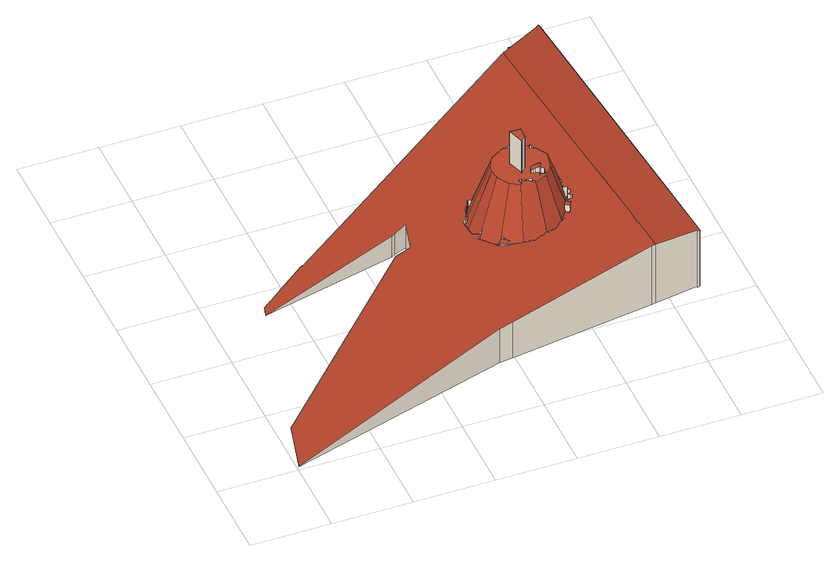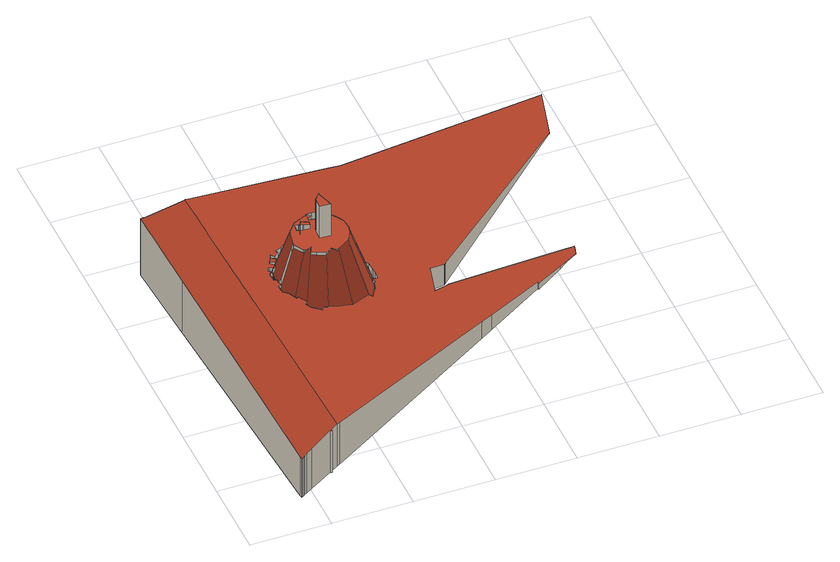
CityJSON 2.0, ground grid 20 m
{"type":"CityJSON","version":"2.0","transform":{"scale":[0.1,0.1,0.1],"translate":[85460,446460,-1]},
"CityObjects":{
"building1":{"type":"Building","attributes":{"dak_type":"slanted","data_area":5539.43,"data_coverage":0.971,"geconstateerd":false,"gid":17147590,"h_dak_50p":9.05,"h_dak_70p":12.21,"h_dak_max":41.25,"h_dak_min":-0.666,"h_maaiveld":-0.738,"kas_warenhuis":false,"lod11_replace":false,"ondergronds_type":"above ground","oorspronkelijkbouwjaar":1994,"pw_actueel":"yes","pw_bron":"ahn3","reconstructie_methode":"tudelft3d-geoflow","reconstruction_skipped":false,"rmse_lod12":6.28,"rmse_lod13":4.73,"rmse_lod22":0.361,"rn":1,"status":"Pand in gebruik","t_run":17685.52,"val3dity_codes_lod12":"[]","val3dity_codes_lod13":"[]","val3dity_codes_lod22":"[302]","no_floor":10,"volume":"60106.130425"},"children":["building1-1"]},
"building1-1":{"type":"BuildingPart","parents":["building1"],"geometry":[{"type":"MultiSurface","lod":"2.2","boundaries":[[[0,1,2,3,4,5,6,7,8,9,10,11,12,13,14,15,16,17,18,19,20,21,22,23,24,25,26,27,28,29,30,31,32,33,34,35,36,37,38,39,40,41,42,43,44,45,46,47]],[[48,3,2,49]],[[50,34,33,51]],[[52,53,54,55]],[[56,57,58]],[[59,60,58]],[[61,62,61,63]],[[64,35,34,50]],[[65,66,67,68]],[[69,70,71,72]],[[73,74,70,69]],[[55,54,75,76]],[[77,78,79]],[[80,81,79,82]],[[49,2,1,83]],[[76,75,84,85]],[[86,87,53,52]],[[88,89,90]],[[91,92,93,94]],[[95,29,28,96]],[[97,30,29,95]],[[98,99,100]],[[101,102,103,104]],[[105,106,107,108]],[[109,22,21,110]],[[111,112,113,114]],[[115,116,117]],[[112,111,117]],[[118,119,120,121]],[[122,123,124,125]],[[126,12,11,127]],[[7,128,129,8]],[[130,15,14,131]],[[132,23,22,109]],[[133,18,17,134]],[[135,19,18,133]],[[96,28,27,136]],[[137,138,92,91]],[[108,107,139,140]],[[141,142,89,88]],[[68,67,138,137]],[[143,144,145,146]],[[146,145,147,148]],[[149,150,151,152]],[[153,154,155,156]],[[157,158,159]],[[160,161,162]],[[163,164,165,166]],[[131,14,13,167]],[[168,25,24,169]],[[170,26,25,168]],[[136,27,26,170]],[[171,32,31,172]],[[51,33,32,171]],[[172,31,30,97]],[[173,174,175,176]],[[61,62,177,178]],[[114,113,62,61]],[[179,180,181]],[[60,59,180,179]],[[152,151,182,183]],[[110,21,20,184]],[[184,20,19,135]],[[185,186,187,188]],[[189,190,191,192]],[[193,194,195]],[[196,197,198,199]],[[104,103,200,201]],[[202,203,74,73]],[[204,205,157,159]],[[206,45,44]],[[207,208,209,210]],[[125,124,208,207]],[[167,13,12,126]],[[211,36,35,64]],[[212,213,214,215,216]],[[217,218,219,220]],[[221,222,223,224]],[[225,226,227,228]],[[228,227,229,230]],[[231,232,233]],[[234,226,225,233]],[[232,231,235,236]],[[237,238,239,240]],[[241,242,243,244]],[[226,234,245,246]],[[188,187,213,212]],[[215,214,247,248]],[[166,165,190,189]],[[249,250,251,252]],[[248,247,142,141]],[[134,17,16,253]],[[253,16,15,130]],[[254,255,197,196]],[[194,193,256,257]],[[216,215,106,105]],[[230,229,258,259]],[[260,261,262,263]],[[264,265,261,260]],[[161,160,66,65]],[[266,267,268,269]],[[269,268,270,271]],[[272,273,274]],[[275,276,267,266]],[[277,278,279,280,281]],[[281,280,282,283]],[[284,285,286,287,288]],[[289,290,291,292]],[[263,262,293,294]],[[295,296,174,173]],[[297,298,299]],[[300,301,299]],[[273,272,276,275]],[[271,270,302,303]],[[8,129,304,9]],[[6,305,128,7]],[[306,5,4,307]],[[43,308,44]],[[5,306,309]],[[305,6,309]],[[310,46,45,206]],[[183,182,290,289]],[[292,291,311,312]],[[236,235,313,314]],[[127,11,10,315]],[[9,304,316]],[[315,10,316]],[[280,279,164,163]],[[192,191,317,318]],[[57,56,319]],[[246,245,320,321]],[[41,322,323,42]],[[42,323,308,43]],[[324,325,326,327]],[[259,258,327,328]],[[328,327,326,329,330]],[[330,329,331]],[[314,313,331]],[[332,333,334]],[[335,336,337]],[[288,287,278,277]],[[242,338,339,340]],[[341,342,338,242,241]],[[301,300,343,344]],[[344,343,345,346]],[[347,348,349]],[[350,351,352,353]],[[353,352,354,355]],[[356,357,358,359]],[[359,358,77,79]],[[82,79,78,360,361,362]],[[363,364,365,366]],[[224,223,364,363]],[[366,365,367,368]],[[287,286,369]],[[370,341,371]],[[368,367,372,373,374]],[[340,339,372,367]],[[312,311,375,376]],[[346,345,377,378]],[[93,379,94]],[[380,381,298,297]],[[382,383,384,385]],[[376,375,386,387]],[[388,389,81,80]],[[362,361,390,391]],[[392,393,394,395]],[[361,360,396,397]],[[321,320,393,392]],[[398,399,342,341,370]],[[283,282,285,284]],[[374,373,399,398]],[[351,350,400]],[[296,295,401]],[[402,403,401]],[[403,402,205,204]],[[148,147,404,405]],[[159,158,406]],[[72,71,218,217]],[[252,251,265,264]],[[407,38,37,408]],[[39,38,407]],[[408,37,36,211]],[[409,410,112]],[[303,302,410,409]],[[169,24,23,132]],[[411,412,186,185]],[[413,414,412,411]],[[318,317,414,413]],[[244,243,383,382]],[[210,209,222,221]],[[385,384,119,118]],[[116,115,121,415]],[[415,121,120,123,122]],[[416,417,418,419,99,98]],[[405,404,348,347]],[[420,421,162]],[[240,239,422,423]],[[294,293,325,324]],[[99,419,203,202]],[[178,177,424,425]],[[176,175,426]],[[427,428,426]],[[429,430,431,432]],[[425,424,430,429]],[[257,256,417,416]],[[433,434,255,254]],[[201,200,418,417]],[[199,198,102,101]],[[435,436,357,356]],[[220,219,434,433]],[[85,84,437,438]],[[439,47,46,310]],[[395,394,440,441]],[[441,440,442]],[[443,444,442]],[[421,420,444,443]],[[432,431,428,427]],[[156,155,238,237]],[[397,396,154,153]],[[94,379,381,380]],[[378,377,445,446]],[[446,445,144,143]],[[447,40,39]],[[448,0,47,439]],[[387,386,150,149]],[[40,447,322,41]],[[423,422,436,435]],[[438,437,389,388]],[[391,390,449,450]],[[450,449,87,86]],[[140,139,451,452]],[[452,451,250,249]],[[355,354,453,454]],[[454,453,333,332]],[[83,1,0,448]],[[307,4,3,48]],[[238,155,154,396,360,78,77,358,357,436,422,239]],[[292,312,376,387,149,152,183,289]],[[236,314,331,329,326,325,455,456,457,458,459,460,461,462,232]],[[330,331,313,235,231,233,225,228,230,259,328]],[[463,464,465,466,467,468,469,299,298,381,379,93,92,138,67,470,471,472,473]],[[391,450,86,52,55,76,85,438,388,80,82,362]],[[474,475,476,477,478,479,480,481,482,483,484,485,486,487,191,190,165,164,279,278,287]],[[283,284,288,277,281]],[[372,339,338,342,399,373]],[[352,351,400,488,489,490,158,157,205,402,491,492,493,494,334,333,453,354]],[[495,496,497,181,498,499,500,337,336,349,501,502]],[[251,250,451,139,107,106,215,248,141,88,90,195,194,257,416,98,100,456,455,325,293,262,261,265]],[[461,460,503,504,505,506,507,508,509,510,443,442,440,394,393,320,245,234,233,232,462]],[[476,475,474,287,369,371,341,241,244,382,385,118,121,115,117,111,114,61,63,61,511,477]],[[123,120,119,384,383,243,242,340,367,365,364,223,222,209,208,124]],[[430,424,177,62,113,112,410,302,270,268,512,513,514,515]],[[480,479,478,477,511,61,178,425,429,432,427,426,175,174,296,401,403,204,159,406,319,56,58,60,179,181,497,496,495,466,465,464,463,516,509,508,507,506,505,504,503,460,459,458,457,456,100,99,202,73,69,72,217,220,433,254,196,199,101,104,201,417,256,193,195,517,518,519,520,521,522,483,482,481],[150,386,375,311,291,290,182,151],[423,435,356,359,79,81,389,437,84,75,54,53,87,449,390,361,397,153,156,237,240]],[[418,200,103,102,198,197,255,434,219,218,71,70,74,203,419]],[[162,421,443,510,509,516,463,473,472,471,470,67,66,160]],[[428,431,430,515,514,513,512,268,267,276,272,274,523,524,334,494,493,492,491,402,401,295,173,176,426]],[[485,484,483,522,521,520,519,518,517,195,90,89,142,247,214,213,187,186,412,414,317,191,487,486]],[[158,490,489,488,400,525,526,527,528,336,335,337,500,499,498,181,180,59,58,57,319,406]],[[377,345,343,300,299,469,468,467,466,495,502,501,349,348,404,147,145,144,445]],[[135,133,134,529,530,531,532,533,534,50,51,171,172,97,95,96,136,170,168,169,132,109,110,184]],[[167,126,127,315,316,304,129,128,305,309,306,307,48,49,83,448,439,310,206,44,308,323,322,447,39,407,408,211,64,50,534,533,532,531,530,529,134,253,130,131],[366,368,374,398,370,371,369,286,285,282,280,163,166,189,192,318,413,411,185,188,212,216,105,108,140,452,249,252,264,260,263,294,324,327,258,229,227,226,246,321,392,395,441,442,444,420,162,161,65,68,137,91,94,380,297,299,301,344,346,378,446,143,146,148,405,347,349,336,528,527,526,525,400,350,353,355,454,332,334,524,523,274,273,275,266,269,271,303,409,112,117,116,415,122,125,207,210,221,224,363]]],"semantics":{"surfaces":[{"type":"GroundSurface"},{"type":"WallSurface","on_footprint_edge":true},{"type":"WallSurface","on_footprint_edge":false},{"type":"RoofSurface","area":1.88,"orientation":"horizontal"},{"type":"RoofSurface","area":7.26,"orientation":"horizontal"},{"type":"RoofSurface","area":63.82,"orientation":"SW"},{"type":"RoofSurface","area":3.1,"orientation":"horizontal"},{"type":"RoofSurface","area":47.3,"orientation":"WN"},{"type":"RoofSurface","area":2.97,"orientation":"horizontal"},{"type":"RoofSurface","area":53.3,"orientation":"ES"},{"type":"RoofSurface","area":1.78,"orientation":"horizontal"},{"type":"RoofSurface","area":0.681,"orientation":"horizontal"},{"type":"RoofSurface","area":70.14,"orientation":"NE"},{"type":"RoofSurface","area":69.49,"orientation":"NW"},{"type":"RoofSurface","area":81.27,"orientation":"SW"},{"type":"RoofSurface","area":86.34,"orientation":"WS"},{"type":"RoofSurface","area":68.33,"orientation":"ES"},{"type":"RoofSurface","area":4.1,"orientation":"horizontal"},{"type":"RoofSurface","area":54.16,"orientation":"EN"},{"type":"RoofSurface","area":148.99,"orientation":"horizontal"},{"type":"RoofSurface","area":3.61,"orientation":"horizontal"},{"type":"RoofSurface","area":68.28,"orientation":"WS"},{"type":"RoofSurface","area":29.87,"orientation":"EN"},{"type":"RoofSurface","area":70.37,"orientation":"SE"},{"type":"RoofSurface","area":61.91,"orientation":"NW"},{"type":"RoofSurface","area":76.04,"orientation":"WN"},{"type":"RoofSurface","area":961.78,"orientation":"NE"},{"type":"RoofSurface","area":5433.92,"orientation":"WN"}],"values":[0,1,1,2,2,2,2,1,2,2,2,2,2,2,1,2,2,2,2,1,1,2,2,2,1,2,2,2,2,2,1,1,1,1,1,1,1,2,2,2,2,2,2,2,2,2,2,2,1,1,1,1,1,1,1,2,2,2,2,2,2,1,1,2,2,2,2,2,2,2,1,2,2,1,1,2,2,2,2,2,2,2,2,2,2,2,2,2,2,2,2,1,1,2,2,2,2,2,2,2,2,2,2,2,2,2,2,2,2,2,2,2,2,2,1,1,1,1,1,1,1,2,2,2,1,1,1,2,2,2,2,1,1,2,2,2,2,2,2,2,2,2,2,2,2,2,2,2,2,2,2,2,2,2,2,2,2,2,2,2,2,2,2,2,2,2,2,2,2,2,2,2,2,2,2,2,2,2,2,2,1,1,1,2,2,1,2,2,2,2,2,2,2,2,2,2,2,2,2,2,2,2,2,2,2,2,2,2,2,2,2,2,1,2,2,2,2,2,2,2,2,2,2,1,1,2,1,2,2,2,2,2,2,2,2,1,1,3,4,5,6,7,8,9,10,11,12,13,14,15,16,17,18,19,20,21,22,23,24,25,26,27]}}]}
},
"vertices":[
[493,542,3],[510,611,3],[512,617,3],[481,604,3],[472,600,3],[155,525,3],[132,520,3],[136,536,3],[139,547,3],[144,550,3],[175,571,3],[192,583,3],[262,629,3],[265,627,3],[415,718,3],[445,737,3],[908,1019,3],[916,1023,3],[933,1034,3],[933,1038,3],[938,1037,3],[998,1073,3],[1012,1082,3],[1021,1087,3],[1023,1089,3],[1028,1092,3],[1029,1093,3],[1030,1084,3],[1066,463,3],[1079,246,3],[1079,244,3],[1078,244,3],[1072,243,3],[1072,245,3],[964,229,3],[964,228,3],[955,227,3],[593,175,3],[561,171,3],[6,9,3],[5,9,3],[5,10,3],[38,138,3],[38,140,3],[40,141,3],[451,531,3],[453,533,3],[455,534,3],[481,604,65],[512,617,71],[964,229,178],[1072,245,172],[768,496,256],[768,496,247],[767,490,247],[767,490,256],[752,588,248],[752,588,253],[744,589,248],[739,590,244],[739,590,248],[825,535,247],[825,535,235],[825,535,248],[964,228,178],[626,523,98],[626,523,68],[626,533,69],[626,533,97],[731,477,247],[731,477,227],[737,476,227],[737,476,247],[731,476,247],[731,476,227],[766,488,247],[766,488,256],[787,486,228],[787,486,229],[787,486,247],[785,487,261],[785,487,247],[787,486,262],[510,611,71],[770,488,247],[770,488,257],[769,500,257],[769,500,247],[773,419,142],[773,419,137],[765,452,235],[626,554,96],[626,554,55],[632,555,72],[632,555,97],[1079,246,171],[1066,463,158],[1079,244,171],[732,463,258],[732,463,247],[732,459,247],[761,466,247],[761,466,228],[761,464,228],[761,464,247],[771,410,132],[771,410,116],[767,410,115],[767,410,131],[1012,1082,120],[998,1073,121],[856,544,160],[856,544,141],[829,536,222],[829,536,236],[860,533,139],[860,533,143],[859,535,142],[858,519,134],[858,519,115],[859,526,115],[859,526,136],[868,525,145],[868,525,115],[868,517,114],[868,517,145],[262,629,21],[192,583,10],[136,536,1],[139,547,1],[445,737,51],[415,718,46],[1021,1087,119],[933,1034,127],[916,1023,129],[933,1038,127],[1030,1084,119],[624,534,97],[624,534,63],[764,405,99],[764,405,130],[773,417,137],[773,417,132],[652,597,99],[652,597,72],[655,601,74],[655,601,99],[658,607,73],[658,607,100],[759,511,341],[759,511,247],[761,538,247],[761,538,341],[798,485,247],[798,485,229],[798,484,229],[798,484,247],[766,592,241],[766,592,242],[766,592,248],[628,503,66],[628,503,99],[641,493,102],[848,455,144],[848,455,97],[841,441,88],[841,441,144],[265,627,22],[1028,1092,118],[1023,1089,119],[1029,1093,118],[1072,243,172],[1078,244,171],[800,569,251],[800,569,247],[801,568,247],[801,568,250],[824,537,236],[824,537,247],[738,591,248],[738,591,243],[735,589,248],[734,540,247],[734,540,341],[938,1037,127],[784,410,134],[784,410,99],[782,409,99],[782,409,134],[834,449,142],[834,449,119],[821,435,124],[821,435,140],[763,457,247],[763,457,251],[764,456,247],[761,469,247],[761,469,228],[761,467,228],[761,467,247],[755,464,228],[755,464,247],[732,466,247],[732,466,228],[786,583,248],[786,583,240],[451,531,63],[869,507,146],[869,507,114],[868,503,114],[868,503,146],[955,227,177],[776,406,133],[776,406,98],[775,410,110],[775,410,117],[775,410,132],[738,476,247],[738,476,227],[746,474,228],[746,474,247],[860,500,144],[860,500,115],[864,496,115],[864,496,145],[664,432,115],[664,432,110],[666,428,110],[666,428,115],[667,428,110],[667,428,115],[676,444,117],[676,444,123],[674,442,117],[664,432,74],[679,441,117],[679,441,120],[797,477,247],[797,477,228],[790,478,228],[790,478,247],[854,492,125],[854,492,116],[855,494,116],[855,494,126],[652,451,74],[652,451,106],[774,415,126],[774,415,132],[754,406,128],[754,406,98],[752,405,95],[752,405,128],[908,1019,128],[761,471,247],[761,471,228],[761,457,247],[761,457,251],[678,424,113],[678,424,116],[733,406,124],[733,406,92],[726,405,85],[726,405,123],[739,400,126],[739,400,74],[839,593,136],[839,593,117],[843,587,122],[843,587,137],[851,573,117],[851,573,139],[836,590,130],[836,590,135],[834,590,135],[836,591,135],[836,591,129],[838,464,150],[838,464,136],[848,456,100],[848,456,144],[848,456,149],[850,460,145],[850,460,149],[855,468,149],[855,468,145],[843,476,142],[843,476,148],[843,476,150],[747,498,341],[747,498,247],[746,496,247],[746,496,341],[716,409,94],[716,409,121],[795,571,257],[795,571,247],[639,557,98],[639,557,92],[642,563,99],[638,564,86],[638,564,98],[864,567,91],[864,567,142],[144,550,2],[132,520,1],[155,525,6],[472,600,64],[38,140,2],[139,522,3],[453,533,63],[747,497,247],[747,497,341],[680,440,117],[680,440,120],[175,571,7],[147,552,3],[825,430,105],[825,430,141],[758,590,248],[642,467,73],[642,467,103],[5,10,2],[38,138,2],[714,410,120],[714,410,95],[682,422,77],[682,422,114],[682,422,116],[690,430,111],[690,430,117],[684,437,117],[826,616,132],[826,616,100],[819,607,131],[718,633,111],[718,633,110],[720,628,126],[854,492,82],[862,489,81],[862,489,115],[853,485,123],[853,485,80],[637,565,81],[637,565,98],[641,573,80],[641,573,98],[663,611,100],[663,611,81],[668,606,102],[788,632,124],[788,632,108],[795,640,80],[795,640,125],[798,638,80],[798,638,125],[786,483,247],[786,483,228],[786,484,228],[786,484,247],[792,497,230],[792,497,247],[792,497,264],[865,495,146],[865,495,115],[868,492,114],[868,492,146],[865,488,115],[865,488,146],[847,487,143],[853,485,144],[848,487,143],[865,488,81],[863,483,80],[863,483,146],[758,509,247],[758,509,341],[646,590,67],[646,590,98],[632,555,74],[636,556,98],[636,556,84],[855,499,127],[855,499,115],[856,505,115],[856,505,129],[760,510,247],[760,510,341],[785,486,261],[785,486,247],[787,499,247],[787,499,262],[632,482,101],[632,482,72],[636,484,84],[636,484,101],[800,495,230],[800,495,247],[860,483,145],[860,483,80],[778,632,122],[797,574,247],[798,577,240],[798,577,247],[661,613,72],[661,613,100],[759,590,248],[561,171,103],[593,175,109],[865,547,143],[865,547,111],[796,410,136],[796,410,84],[808,422,138],[808,422,103],[859,526,143],[749,460,254],[749,460,247],[749,460,228],[732,463,228],[646,489,103],[646,489,115],[789,479,228],[789,479,247],[810,563,238],[810,563,247],[803,567,247],[806,566,247],[806,566,245],[809,564,247],[809,564,241],[807,565,244],[807,565,247],[748,473,247],[748,473,228],[788,479,247],[788,479,228],[775,487,247],[775,487,259],[455,534,64],[638,485,92],[638,485,102],[641,486,102],[646,488,118],[646,488,103],[647,591,68],[647,591,98],[5,9,2],[493,542,71],[785,499,247],[785,499,262],[757,406,98],[757,406,129],[819,627,80],[819,627,130],[717,418,121],[730,460,247],[721,465,247],[716,468,247],[710,471,247],[707,474,247],[703,470,232],[682,450,147],[686,529,247],[687,531,247],[688,537,247],[690,545,247],[685,547,234],[685,547,231],[673,551,195],[628,533,75],[636,533,99],[681,529,230],[686,529,245],[835,481,177],[820,490,230],[820,490,231],[815,494,247],[814,492,247],[812,490,247],[801,476,247],[800,475,247],[796,470,247],[795,469,247],[796,469,245],[796,468,244],[797,467,238],[818,440,139],[772,613,179],[768,599,222],[766,593,241],[801,580,227],[801,581,223],[802,582,222],[819,607,134],[704,570,248],[712,575,248],[716,578,248],[734,591,241],[734,591,240],[731,599,217],[701,573,236],[702,573,237],[704,478,247],[702,481,247],[701,482,247],[700,485,247],[698,487,247],[691,499,247],[689,503,247],[684,501,233],[823,527,247],[839,584,136],[816,568,218],[815,568,220],[810,565,238],[688,509,247],[766,456,247],[770,458,247],[786,465,247],[787,466,247],[791,467,247],[792,468,247],[829,596,133],[827,598,133],[761,632,118],[750,633,116],[732,633,113],[727,633,112],[916,1015,129],[956,366,170],[958,324,172],[959,319,173],[960,291,175],[960,289,175]
]}
